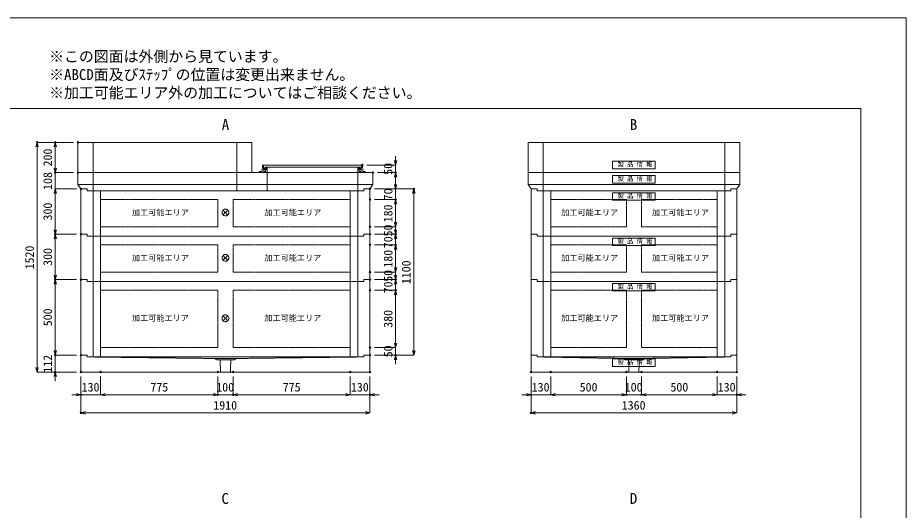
# Model space of a CAD drawing. Units: millimetres, scale not verified. Extents: x -4455 to 4455, y -3150 to 3150.
# Drawn here: x -1418 to 4455, y -109 to 3150 of the extents above; entities that cross this region are included whole.
import ezdxf
from ezdxf.enums import TextEntityAlignment as Align

# ---------------------------------------------------------------- set-up
doc = ezdxf.new("R2010")
doc.units = ezdxf.units.MM
doc.header["$LTSCALE"] = 20
doc.header["$PDMODE"] = 32
doc.header["$PDSIZE"] = 10
doc.linetypes.add('LONG_DASHED1', pattern=[7, 6, -1])
doc.linetypes.add('LONG_DOUBLE_CHAIN', pattern=[21.8, 18, -1, 0.6, -0.6, 0.6, -1])
for name, color, linetype, lineweight in [('0-0_D-TTL', 7, 'Continuous', 9), ('0-1_Defpoints', 7, 'Continuous', 9), ('0-3_D-TTL-TXT', 7, 'Continuous', 9), ('0-4_D-STR-TXT', 7, 'Continuous', 9), ('0-5_D-STR-DIM', 3, 'Continuous', 9), ('0-6_0', 7, 'Continuous', 9), ('0-7_D-STR', 7, 'Continuous', 9), ('0-8_D-STR-STR1', 7, 'LONG_DASHED1', 9), ('0-9_D-STR-STR5', 1, 'LONG_DOUBLE_CHAIN', 9), ('0-B_D-STR-STR4', 134, 'Continuous', 9)]:
    doc.layers.add(name, color=color, linetype=linetype, lineweight=lineweight)
doc.styles.add('ＭＳ ゴシック', font='')
doc.styles.get('ＭＳ ゴシック').set_extended_font_data('MS Gothic')

# ---------------------------------------------------------------- blocks, each defined once
blk = doc.blocks.new('A$C4DE05FD1')
at = {"layer": '0-0_D-TTL', "color": 134}
for p, q in [((4000, 76000), (114800, 76000)), ((114800, 76000), (114800, 4000))]:
    blk.add_line(p, q, dxfattribs=at)
at = {"layer": '0-1_Defpoints', "color": 134}
for p, q in [((0, 84000), (118800, 84000)), ((118800, 84000), (118800, 0))]:
    blk.add_line(p, q, dxfattribs=at)
at = {"layer": '0-3_D-TTL-TXT', "style": 'ＭＳ ゴシック'}
for s, p in [('※この図面は外側から見ています。', (43260.9, 79815.7)), ('※ABCD面及びｽﾃｯﾌﾟの位置は変更出来ません。', (43260.9, 78215.7)), ('※加工可能エリア外の加工についてはご相談ください。', (43260.9, 76615.7))]:
    blk.add_text(s, height=962.2, dxfattribs=at).set_placement(p, align=Align.BOTTOM_LEFT)
blk = doc.blocks.new('A$C31CA379A')
at = {"layer": '0-4_D-STR-TXT', "style": 'ＭＳ ゴシック'}
for s, p in [('A', (-325.9, -2190.5)), ('B', (35638.6, -2190.5)), ('C', (-351.4, -35190.5)), ('D', (35638.6, -35190.5))]:
    blk.add_text(s, height=962.2, dxfattribs=at).set_placement(p, align=Align.BOTTOM_LEFT)
blk = doc.blocks.new('A$C0EB83927')
at = {"layer": '0-7_D-STR'}
for p, q in [((-19100, 240), (-19100, -2000)), ((-19100, 240), (-18300, 240)), ((-18300, 0), (-18300, 240)), ((18300, 0), (-18300, 0)), ((19100, 240), (18300, 240)), ((18300, 0), (18300, 240)), ((19100, 240), (19100, -2000)), ((19100, -2000), (-19100, -2000))]:
    blk.add_line(p, q, dxfattribs=at)
at = {"layer": '0-7_D-STR', "linetype": 'LONG_DASHED1'}
for p, q in [((-17680, 0), (-1400, -200)), ((17680, 0), (1400, -200)), ((-1200, -380), (-1400, -200)), ((-1400, -200), (1400, -200)), ((-1200, -380), (1200, -380)), ((-653.3, -2000), (-705, -380)), ((653.3, -2000), (705, -380)), ((1200, -380), (1400, -200))]:
    blk.add_line(p, q, dxfattribs=at)
blk = doc.blocks.new('_Open30')
at = {"layer": '0-6_0'}
blk.add_line((0, 0), (-20, 0), dxfattribs=at)
blk.add_lwpolyline([(-20, 5.36), (0, 0), (-20, -5.36)], dxfattribs=at)
blk = doc.blocks.new('A$C3FC15DFF')
at = {"layer": '0-8_D-STR-STR1', "linetype": 'Continuous'}
blk.add_lwpolyline([(-2820, 0), (2820, 0), (2820, -1000), (-2820, -1000)], close=True, dxfattribs=at)
at = {"layer": '0-8_D-STR-STR1', "style": 'ＭＳ ゴシック'}
blk.add_text('製 品 情 報', height=577.3, dxfattribs=at).set_placement((-2149.6, -882.5), align=Align.BOTTOM_LEFT)
blk = doc.blocks.new('A$C2CAB0034')
at = {"layer": '0-7_D-STR', "linetype": 'LONG_DASHED1'}
for p, q in [((-12000, 0), (-12000, 2400)), ((12000, 0), (12000, 2400))]:
    blk.add_line(p, q, dxfattribs=at)
at = {"layer": '0-7_D-STR'}
for p, q in [((14000, 820), (-14000, 820)), ((-13600, 240), (-12800, 240)), ((-12800, 0), (-12800, 240)), ((13600, 240), (12800, 240))]:
    blk.add_line(p, q, dxfattribs=at)
for points in [[(-14000, 2400), (14000, 2400), (14000, 820), (13600, 240)], [(-14000, 2400), (-14000, 820), (-13600, 240)], [(-12800, 0), (12800, 0), (12800, 240)]]:
    blk.add_lwpolyline(points, dxfattribs=at)
at = {"layer": '0-8_D-STR-STR1'}
blk.add_blockref('A$C3FC15DFF', (0, 2000), dxfattribs=at)
blk = doc.blocks.new('A$C35A123D8')
at = {"layer": '0-7_D-STR'}
for p, q in [((-13600, 240), (-13600, -2000)), ((-13600, 240), (-12800, 240)), ((-12800, 0), (-12800, 240)), ((-12800, 0), (12800, 0)), ((13600, 240), (12800, 240)), ((12800, 0), (12800, 240)), ((13600, 240), (13600, -2000)), ((-13600, -2000), (13600, -2000))]:
    blk.add_line(p, q, dxfattribs=at)
at = {"layer": '0-7_D-STR', "linetype": 'LONG_DASHED1'}
for p, q in [((-12180, 0), (-1400, -200)), ((12180, 0), (1400, -200)), ((-1200, -380), (-1400, -200)), ((1400, -200), (-1400, -200)), ((1200, -380), (-1200, -380)), ((-653.3, -2000), (-705, -380)), ((653.3, -2000), (705, -380)), ((1200, -380), (1400, -200))]:
    blk.add_line(p, q, dxfattribs=at)
at = {"layer": '0-8_D-STR-STR1'}
blk.add_blockref('A$C3FC15DFF', (0, -260), dxfattribs=at)
blk = doc.blocks.new('A$C786A4183')
at = {"layer": '0-7_D-STR'}
blk.add_line((-11500, 4000), (-11500, 0), dxfattribs=at)
at = {"layer": '0-7_D-STR', "linetype": 'LONG_DASHED1'}
for p, q in [((-9500, 0), (-9500, 4000)), ((9500, 0), (9500, 4000))]:
    blk.add_line(p, q, dxfattribs=at)
at = {"layer": '0-7_D-STR'}
blk.add_lwpolyline([(-11500, 4000), (11500, 4000), (11500, 0), (-11500, 0)], dxfattribs=at)
blk = doc.blocks.new('A$C76595178')
at = {"layer": '0-7_D-STR'}
blk.add_line((-14000, 4000), (-14000, 0), dxfattribs=at)
at = {"layer": '0-7_D-STR', "linetype": 'LONG_DASHED1'}
for p, q in [((-12000, 0), (-12000, 4000)), ((12000, 0), (12000, 4000))]:
    blk.add_line(p, q, dxfattribs=at)
at = {"layer": '0-7_D-STR'}
blk.add_lwpolyline([(-14000, 4000), (14000, 4000), (14000, 0), (-14000, 0)], dxfattribs=at)
at = {"layer": '0-8_D-STR-STR1'}
blk.add_blockref('A$C3FC15DFF', (0, 1500), dxfattribs=at)
blk = doc.blocks.new('A$C35686FFE')
at = {"layer": '0-7_D-STR', "linetype": 'LONG_DASHED1'}
for p, q in [((-17500, 0), (-17500, 2400)), ((1500, 0), (1500, 2400)), ((5500, 0), (5500, 2400)), ((17500, 0), (17500, 2400))]:
    blk.add_line(p, q, dxfattribs=at)
at = {"layer": '0-7_D-STR'}
for p, q in [((-19500, 820), (19500, 820)), ((-19100, 240), (-18300, 240)), ((19100, 240), (18300, 240)), ((18300, 0), (18300, 240))]:
    blk.add_line(p, q, dxfattribs=at)
for points in [[(19500, 2400), (-19500, 2400), (-19500, 820), (-19100, 240)], [(19500, 2400), (19500, 820), (19100, 240)], [(18300, 0), (-18300, 0), (-18300, 240)]]:
    blk.add_lwpolyline(points, dxfattribs=at)
blk = doc.blocks.new('A$C5F914A78')
at = {"layer": '0-7_D-STR'}
for p, q in [((-13600, 240), (-12800, 240)), ((-13600, -9760), (-13600, 240)), ((-12800, 0), (-12800, 240)), ((-12800, 0), (12800, 0)), ((13600, 240), (12800, 240)), ((12800, 0), (12800, 240)), ((13600, -9760), (13600, 240)), ((-13600, -9760), (-12800, -9760)), ((-12800, -10000), (-12800, -9760)), ((-12800, -10000), (12800, -10000)), ((13600, -9760), (12800, -9760)), ((12800, -10000), (12800, -9760))]:
    blk.add_line(p, q, dxfattribs=at)
at = {"layer": '0-7_D-STR', "linetype": 'LONG_DASHED1'}
for p, q in [((-12000, -10000), (-12000, 0)), ((-11000, -10000), (-11000, 0)), ((11000, -10000), (11000, 0)), ((12000, -10000), (12000, 0))]:
    blk.add_line(p, q, dxfattribs=at)
at = {"layer": '0-9_D-STR-STR5'}
for p, q in [((-1000, -1160), (-11000, -1160)), ((-11000, -1160), (-11000, -8760)), ((-1000, -1120), (-1000, -8760)), ((1000, -1160), (11000, -1160)), ((1000, -1160), (1000, -8760)), ((11000, -1160), (11000, -8760)), ((-1000, -8760), (-11000, -8760)), ((1000, -8760), (11000, -8760))]:
    blk.add_line(p, q, dxfattribs=at)
at = {"layer": '0-8_D-STR-STR1'}
blk.add_blockref('A$C3FC15DFF', (0, -260), dxfattribs=at)
blk = doc.blocks.new('A$C61C9604E')
at = {"layer": '0-7_D-STR'}
for p, q in [((-13600, -5760), (-13600, 240)), ((-13600, 240), (-12800, 240)), ((-12800, 0), (-12800, 240)), ((-12800, 0), (12800, 0)), ((13600, 240), (12800, 240)), ((12800, 0), (12800, 240)), ((13600, -5760), (13600, 240)), ((-13600, -5760), (-12800, -5760)), ((-12800, -6000), (-12800, -5760)), ((13600, -5760), (12800, -5760)), ((12800, -6000), (12800, -5760)), ((-12800, -6000), (12800, -6000))]:
    blk.add_line(p, q, dxfattribs=at)
at = {"layer": '0-7_D-STR', "linetype": 'LONG_DASHED1'}
for p, q in [((-12000, -6000), (-12000, 0)), ((-11000, -6000), (-11000, 0)), ((11000, -6000), (11000, 0)), ((12000, -6000), (12000, 0))]:
    blk.add_line(p, q, dxfattribs=at)
at = {"layer": '0-9_D-STR-STR5'}
for p, q in [((-11000, -1160), (-11000, -4760)), ((-1000, -1160), (-11000, -1160)), ((-1000, -1160), (-1000, -4760)), ((1000, -1160), (11000, -1160)), ((1000, -1160), (1000, -4760)), ((11000, -1160), (11000, -4760)), ((-1000, -4760), (-11000, -4760)), ((1000, -4760), (11000, -4760))]:
    blk.add_line(p, q, dxfattribs=at)
at = {"layer": '0-8_D-STR-STR1'}
blk.add_blockref('A$C3FC15DFF', (0, -260), dxfattribs=at)
blk = doc.blocks.new('A$C284D0AE2')
at = {"layer": '0-B_D-STR-STR4'}
for p, q in [((-6980, 160), (-7000, 0)), ((-7000, 0), (7000, 0)), ((-6695.5, 160), (-6980, 160)), ((-6600, 1000), (-6655.6, 197.2)), ((-6500, 1000), (-6600, 1000)), ((-6442.7, 197.2), (-6500, 1000)), ((-6450, 1000), (-6450, 740)), ((-6450, 740), (-6438.3, 740)), ((-6418.4, 721.8), (-6390, 400)), ((-6235.7, 160), (-6402.8, 160)), ((-6390, 400), (-6290, 400)), ((-6290, 400), (-6230, 740)), ((-6230, 740), (6230, 740)), ((-6180, 740), (-6212.4, 401.3)), ((-6212.4, 401.3), (-6172.2, 401.3)), ((-6140, 680), (-6195.9, 195.4)), ((-6000, 740), (-6180, 740)), ((-6040, 680), (-6140, 680)), ((-6000, 0), (-6040, 680)), ((-6023.6, 401.3), (-5983.5, 401.3)), ((-5983.5, 401.3), (-6000, 740)), ((6000, 740), (6180, 740)), ((6212.4, 401.3), (6172.2, 401.3)), ((6180, 740), (6212.4, 401.3)), ((6235.7, 160), (6402.8, 160)), ((6695.5, 160), (6980, 160)), ((6980, 160), (7000, 0))]:
    blk.add_line(p, q, dxfattribs=at)
for points in [[(-6450, 1000), (6450, 1000), (6450, 740), (6438.3, 740)], [(6023.6, 401.3), (5983.5, 401.3), (6000, 740)], [(6000, 0), (6040, 680), (6140, 680), (6195.9, 195.4)], [(6418.4, 721.8), (6390, 400), (6290, 400), (6230, 740)], [(6442.7, 197.2), (6500, 1000), (6600, 1000), (6655.6, 197.2)]]:
    blk.add_lwpolyline(points, dxfattribs=at)
for centre, radius, start, end in [((-6695.5, 200), 40, 270, 356.0372), ((-6402.8, 200), 40, 184.08562, 270), ((-6438.3, 720), 20, 5.04245, 90), ((-6235.7, 200), 40, 270, 353.41806), ((6235.7, 200), 40, 186.58194, 270), ((6402.8, 200), 40, 270, 355.91438), ((6438.3, 720), 20, 90, 174.95755), ((6695.5, 200), 40, 183.9628, 270)]:
    blk.add_arc(centre, radius, start, end, dxfattribs=at)
blk = doc.blocks.new('A$C1C640AAB')
at = {"layer": '0-9_D-STR-STR5'}
for p, q in [((-318.2, -318.2), (318.2, 318.2)), ((-318.2, 318.2), (318.2, -318.2))]:
    blk.add_line(p, q, dxfattribs=at)
blk.add_circle((0, 0), 450, dxfattribs=at)
blk = doc.blocks.new('A$C25BF593D')
at = {"layer": '0-7_D-STR'}
for p, q in [((-19100, -5760), (-19100, 240)), ((-19100, 240), (-18300, 240)), ((-18300, 0), (-18300, 240)), ((-18300, 0), (18300, 0)), ((19100, 240), (18300, 240)), ((18300, 0), (18300, 240)), ((19100, -5760), (19100, 240)), ((-19100, -5760), (-18300, -5760)), ((-18300, -6000), (-18300, -5760)), ((19100, -5760), (18300, -5760)), ((18300, -6000), (18300, -5760)), ((-18300, -6000), (18300, -6000))]:
    blk.add_line(p, q, dxfattribs=at)
at = {"layer": '0-7_D-STR', "linetype": 'LONG_DASHED1'}
for p, q in [((-17500, -6000), (-17500, 0)), ((-16500, -6000), (-16500, 0)), ((16500, -6000), (16500, 0)), ((17500, -6000), (17500, 0))]:
    blk.add_line(p, q, dxfattribs=at)
at = {"layer": '0-9_D-STR-STR5'}
for p, q in [((-16500, -1160), (-16500, -4760)), ((-1000, -1160), (-16500, -1160)), ((-1000, -1160), (-1000, -4760)), ((1000, -1160), (16500, -1160)), ((1000, -1160), (1000, -4760)), ((16500, -1160), (16500, -4760)), ((-1000, -4760), (-16500, -4760)), ((1000, -4760), (16500, -4760))]:
    blk.add_line(p, q, dxfattribs=at)
blk = doc.blocks.new('A$C9c1a71ea')
at = {"layer": '0-7_D-STR'}
blk.add_blockref('A$C25BF593D', (0, 0), dxfattribs=at)
at = {"layer": '0-9_D-STR-STR5'}
blk.add_blockref('A$C1C640AAB', (0, -2880), dxfattribs=at)
blk = doc.blocks.new('A$C1A463117')
at = {"layer": '0-7_D-STR'}
for p, q in [((-19100, 240), (-18300, 240)), ((-19100, -9760), (-19100, 240)), ((-18300, 0), (-18300, 240)), ((-18300, 0), (18300, 0)), ((19100, 240), (18300, 240)), ((18300, 0), (18300, 240)), ((19100, -9760), (19100, 240)), ((-19100, -9760), (-18300, -9760)), ((-18300, -10000), (-18300, -9760)), ((-18300, -10000), (18300, -10000)), ((19100, -9760), (18300, -9760)), ((18300, -10000), (18300, -9760))]:
    blk.add_line(p, q, dxfattribs=at)
at = {"layer": '0-7_D-STR', "linetype": 'LONG_DASHED1'}
for p, q in [((-17500, -10000), (-17500, 0)), ((-16500, -10000), (-16500, 0)), ((16500, -10000), (16500, 0)), ((17500, -10000), (17500, 0))]:
    blk.add_line(p, q, dxfattribs=at)
at = {"layer": '0-9_D-STR-STR5'}
for p, q in [((-16500, -1160), (-16500, -8760)), ((-1000, -1160), (-16500, -1160)), ((-1000, -1160), (-1000, -8760)), ((1000, -1160), (16500, -1160)), ((1000, -1160), (1000, -8760)), ((16500, -1160), (16500, -8760)), ((-1000, -8760), (-16500, -8760)), ((1000, -8760), (16500, -8760))]:
    blk.add_line(p, q, dxfattribs=at)
blk = doc.blocks.new('A$C20cf5a18')
at = {"layer": '0-7_D-STR'}
blk.add_blockref('A$C1A463117', (0, 0), dxfattribs=at)
at = {"layer": '0-9_D-STR-STR5'}
blk.add_blockref('A$C1C640AAB', (0, -4880), dxfattribs=at)

msp = doc.modelspace()

# ---------------------------------------------------------------- linework, layer by layer
at = {"layer": '0-1_Defpoints'}
for p in [(-1290, 2325), (-1170, 2325), (-1020, 2325), (860, 2175), (-1170, 2125), (-1020, 2125), (930, 2125), (1080, 2125), (-1000, 2017), (-1000, 2017), (910, 2017), (910, 2017), (1200, 2017), (910, 1947), (1080, 1947), (910, 1767), (-1170, 1717), (-1000, 1717), (-1000, 1717), (910, 1717), (910, 1717), (1080, 1717), (910, 1647), (1080, 1647), (910, 1467), (-1170, 1417), (-1000, 1417), (-1000, 1417), (910, 1417), (910, 1417), (1080, 1417), (910, 1347), (910, 1347), (1080, 1347), (910, 967), (-1170, 917), (-1000, 917), (-1000, 917), (910, 917), (910, 917), (1080, 917), (-1170, 805), (-1000, 805), (-1000, 805), (-1000, 805), (-1000, 805), (-870, 805), (-95, 805), (5, 805), (780, 805), (910, 805), (1975, 805), (1975, 805), (2105, 805), (2605, 805), (2705, 805), (3205, 805), (3335, 805), (-1000, 655), (-95, 655), (5, 655), (910, 655), (1975, 655), (2605, 655), (2705, 655), (3335, 655), (-1000, 535), (1975, 535)]:
    msp.add_point(p, dxfattribs=at)
at = {"layer": '0-5_D-STR-DIM'}
for p, q in [((-1050, 2325), (-1290, 2325)), ((-1290, 835), (-1290, 2295)), ((-1050, 2325), (-1170, 2325)), ((-1170, 2155), (-1170, 2295)), ((1080, 2205), (1080, 2235)), ((-1170, 2155), (-1170, 2185)), ((890, 2175), (1080, 2175)), ((1080, 2175), (1080, 2125)), ((-1050, 2125), (-1170, 2125)), ((-1170, 2017), (-1170, 2125)), ((-1050, 2125), (-1170, 2125)), ((960, 2125), (1080, 2125)), ((1080, 2095), (1080, 2065)), ((1080, 2047), (1080, 2077)), ((-1030, 2017), (-1170, 2017)), ((-1030, 2017), (-1170, 2017)), ((940, 2017), (1200, 2017)), ((940, 2017), (1080, 2017)), ((1080, 2017), (1080, 1947)), ((-1170, 1987), (-1170, 1957)), ((-1170, 1987), (-1170, 1747)), ((940, 1947), (1080, 1947)), ((940, 1947), (1080, 1947)), ((1200, 947), (1200, 1987)), ((1080, 1797), (1080, 1917)), ((1080, 1917), (1080, 1887)), ((1080, 1797), (1080, 1827)), ((940, 1767), (1080, 1767)), ((940, 1767), (1080, 1767)), ((1080, 1747), (1080, 1777)), ((1080, 1767), (1080, 1717)), ((-1030, 1717), (-1170, 1717)), ((-1030, 1717), (-1170, 1717)), ((940, 1717), (1080, 1717)), ((940, 1717), (1080, 1717)), ((1080, 1717), (1080, 1647)), ((-1170, 1687), (-1170, 1447)), ((940, 1647), (1080, 1647)), ((940, 1647), (1080, 1647)), ((1080, 1687), (1080, 1657)), ((1080, 1497), (1080, 1617)), ((1080, 1617), (1080, 1587)), ((1080, 1497), (1080, 1527)), ((1080, 1447), (1080, 1477)), ((-1030, 1417), (-1170, 1417)), ((-1030, 1417), (-1170, 1417)), ((940, 1467), (1080, 1467)), ((940, 1467), (1080, 1467)), ((940, 1417), (1080, 1417)), ((940, 1417), (1080, 1417)), ((1080, 1467), (1080, 1417)), ((1080, 1417), (1080, 1347)), ((-1170, 1387), (-1170, 947)), ((1080, 1387), (1080, 1357)), ((940, 1347), (1080, 1347)), ((940, 1347), (1080, 1347)), ((1080, 1317), (1080, 1287)), ((1080, 997), (1080, 1317)), ((1080, 997), (1080, 1027)), ((-1170, 947), (-1170, 977)), ((940, 967), (1080, 967)), ((940, 967), (1080, 967)), ((1080, 967), (1080, 917)), ((-1030, 917), (-1170, 917)), ((-1170, 917), (-1170, 805)), ((-1030, 917), (-1170, 917)), ((940, 917), (1200, 917)), ((940, 917), (1080, 917)), ((1080, 887), (1080, 857)), ((-1030, 805), (-1290, 805)), ((-1030, 805), (-1170, 805)), ((-1170, 775), (-1170, 745)), ((-1000, 775), (-1000, 535)), ((-1000, 775), (-1000, 655)), ((-870, 775), (-870, 655)), ((-870, 775), (-870, 655)), ((-95, 775), (-95, 655)), ((-95, 775), (-95, 655)), ((5, 775), (5, 655)), ((5, 775), (5, 655)), ((780, 775), (780, 655)), ((780, 775), (780, 655)), ((910, 775), (910, 655)), ((910, 775), (910, 535)), ((1975, 775), (1975, 535)), ((1975, 775), (1975, 655)), ((2105, 775), (2105, 655)), ((2105, 775), (2105, 655)), ((2605, 775), (2605, 655)), ((2605, 775), (2605, 655)), ((2705, 775), (2705, 655)), ((2705, 775), (2705, 655)), ((3205, 775), (3205, 655)), ((3205, 775), (3205, 655)), ((3335, 775), (3335, 655)), ((3335, 775), (3335, 535)), ((-1030, 655), (-1060, 655)), ((-870, 655), (-1000, 655)), ((-840, 655), (-125, 655)), ((-840, 655), (-810, 655)), ((-125, 655), (-155, 655)), ((-95, 655), (5, 655)), ((750, 655), (35, 655)), ((35, 655), (65, 655)), ((750, 655), (720, 655)), ((780, 655), (910, 655)), ((940, 655), (970, 655)), ((1945, 655), (1915, 655)), ((2105, 655), (1975, 655)), ((2135, 655), (2575, 655)), ((2135, 655), (2165, 655)), ((2575, 655), (2545, 655)), ((2605, 655), (2705, 655)), ((3175, 655), (2735, 655)), ((2735, 655), (2765, 655)), ((3175, 655), (3145, 655)), ((3205, 655), (3335, 655)), ((3365, 655), (3395, 655)), ((880, 535), (-970, 535)), ((3305, 535), (2005, 535))]:
    msp.add_line(p, q, dxfattribs=at)

# ---------------------------------------------------------------- block references
at = {"layer": '0-0_D-TTL', "xscale": 0.075, "yscale": 0.075}
msp.add_blockref('A$C4DE05FD1', (-4455, -3150), dxfattribs=at)
at = {"layer": '0-4_D-STR-TXT', "xscale": 0.075, "yscale": 0.075}
msp.add_blockref('A$C31CA379A', (-45, 2550), dxfattribs=at)
at = {"layer": '0-5_D-STR-DIM', "xscale": 1.5, "yscale": 1.5}
for p, rotation in [((-1290, 2325), 90), ((-1170, 2325), 90), ((1080, 2175), 270), ((-1170, 2125), 270), ((-1170, 2125), 270), ((1080, 2125), 90), ((-1170, 2017), 90), ((-1170, 2017), 90), ((1080, 2017), 270), ((1200, 2017), 90), ((1080, 1947), 90), ((1080, 1947), 90), ((1080, 1767), 270), ((1080, 1767), 270), ((-1170, 1717), 270), ((-1170, 1717), 90), ((1080, 1717), 270), ((1080, 1717), 90), ((1080, 1647), 90), ((1080, 1647), 90), ((1080, 1467), 270), ((1080, 1467), 270), ((-1170, 1417), 270), ((-1170, 1417), 90), ((1080, 1417), 270), ((1080, 1417), 90), ((1080, 1347), 90), ((1080, 1347), 90), ((-1170, 917), 270), ((-1170, 917), 270), ((1080, 967), 270), ((1080, 967), 270), ((1200, 917), 270), ((1080, 917), 90), ((-1290, 805), 270), ((-1170, 805), 90), ((-870, 655), 180), ((-870, 655), 180), ((5, 655), 180), ((5, 655), 180), ((910, 655), 180), ((2105, 655), 180), ((2105, 655), 180), ((2705, 655), 180), ((2705, 655), 180), ((3335, 655), 180), ((-1000, 535), 180), ((1975, 535), 180)]:
    msp.add_blockref('_Open30', p, dxfattribs=dict(at, rotation=rotation))
for p in [(-1000, 655), (-95, 655), (-95, 655), (780, 655), (780, 655), (1975, 655), (2605, 655), (2605, 655), (3205, 655), (3205, 655), (910, 535), (3335, 535)]:
    msp.add_blockref('_Open30', p, dxfattribs=at)
at = {"layer": '0-7_D-STR', "yscale": 0.05}
for name, p, xscale in [('A$C786A4183', (-445, 2125), 0.05), ('A$C76595178', (2655, 2125), 0.05), ('A$C35686FFE', (-45, 2005), 0.05), ('A$C2CAB0034', (2655, 2005), 0.05), ('A$C9c1a71ea', (-45, 2005), 0.05), ('A$C61C9604E', (2655, 2005), 0.05), ('A$C9c1a71ea', (-45, 1705), 0.05), ('A$C61C9604E', (2655, 1705), 0.05), ('A$C20cf5a18', (-45, 1405), 0.05), ('A$C5F914A78', (2655, 1405), 0.05), ('A$C0EB83927', (-45, 905), -0.05), ('A$C35A123D8', (2655, 905), 0.05)]:
    msp.add_blockref(name, p, dxfattribs=dict(at, xscale=xscale))
at = {"layer": '0-B_D-STR-STR4', "xscale": 0.05, "yscale": 0.05}
msp.add_blockref('A$C284D0AE2', (530, 2125), dxfattribs=at)

# ---------------------------------------------------------------- texts
at = {"layer": '0-5_D-STR-DIM', "style": 'ＭＳ ゴシック'}
for s, p in [('200', (-1173.9, 2166.2)), ('50', (1076.1, 2110.85)), ('108', (-1173.9, 2010.67)), ('70', (1076.1, 1942.1)), ('300', (-1173.9, 1808.35)), ('180', (1076.1, 1796.22)), ('50', (1076.1, 1702.85)), ('70', (1076.1, 1624.77)), ('1520', (-1293.9, 1484.72)), ('300', (-1173.9, 1508.35)), ('180', (1076.1, 1496.22)), ('1100', (1196.1, 1386.72)), ('50', (1076.1, 1402.85)), ('70', (1076.1, 1326.15)), ('500', (-1173.9, 1108.35)), ('380', (1076.1, 1098.35)), ('50', (1076.1, 902.85)), ('112', (-1173.9, 800.85))]:
    msp.add_text(s, height=57.77, rotation=90, dxfattribs=at).set_placement(p, align=Align.BOTTOM_LEFT)
for s, p in [('130', (-995.78, 658.9)), ('775', (-541.12, 658.9)), ('100', (-105.78, 658.9)), ('775', (333.88, 658.9)), ('130', (784.22, 658.9)), ('130', (1979.22, 658.9)), ('500', (2296.35, 658.9)), ('100', (2594.22, 658.9)), ('500', (2896.35, 658.9)), ('130', (3209.22, 658.9)), ('1910', (-125.28, 538.9)), ('1360', (2574.72, 538.9))]:
    msp.add_text(s, height=57.77, dxfattribs=at).set_placement(p, align=Align.BOTTOM_LEFT)
at = {"layer": '0-9_D-STR-STR5', "style": 'ＭＳ ゴシック'}
for p in [(-662.98, 1830.03), (212.02, 1830.03), (2174.52, 1830.03), (2774.52, 1830.03), (-662.98, 1530.03), (212.02, 1530.03), (2174.52, 1530.03), (2774.52, 1530.03), (-662.98, 1132.03), (212.02, 1132.03), (2174.52, 1132.03), (2774.52, 1132.03)]:
    msp.add_text('加工可能エリア', height=38.42, dxfattribs=at).set_placement(p, align=Align.BOTTOM_LEFT)

doc.saveas('drawing.dxf')
